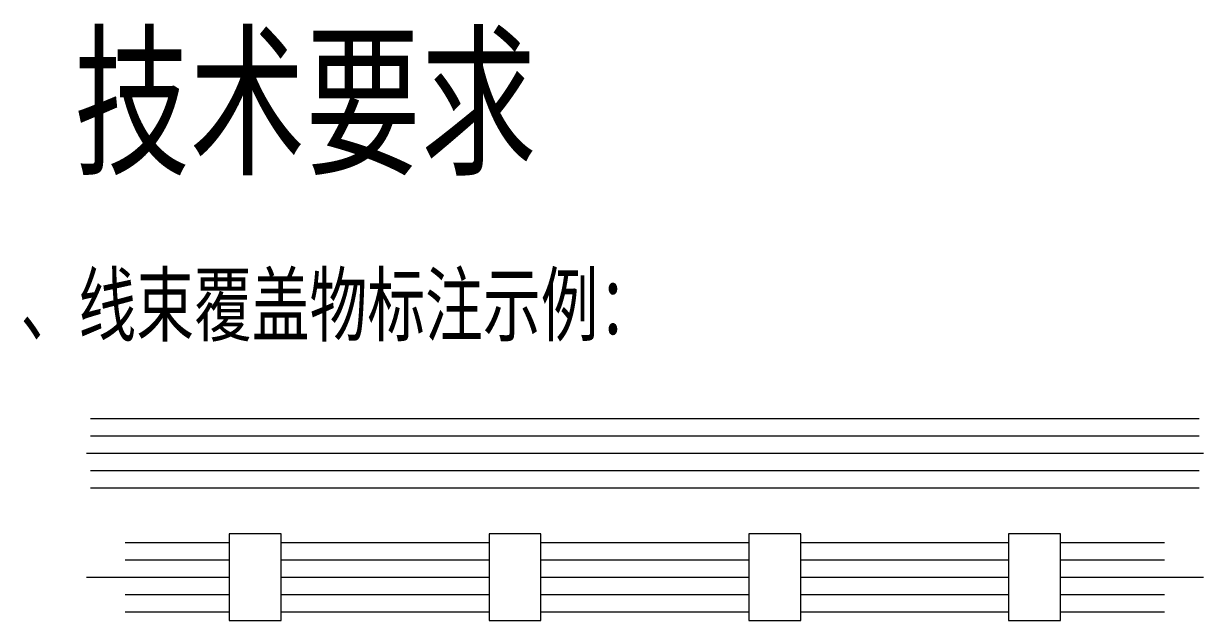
# Model space of a CAD drawing. Header units: inches. Extents: x 47316 to 59086, y 3141 to 11743.
# Drawn here: x 50329.1 to 50397.3, y 5014.9 to 5049.4 of the extents above; entities that cross this region are included whole.
import ezdxf

# ---------------------------------------------------------------- set-up
doc = ezdxf.new("R2010")
doc.units = ezdxf.units.IN
doc.header["$MEASUREMENT"] = 0
doc.layers.add('_BLACK_HOLE', color=7, linetype='Continuous')
doc.styles.get("Standard").update_dxf_attribs({"font": ''})
doc.styles.get('Standard').set_extended_font_data('SimSun')

msp = doc.modelspace()

# ---------------------------------------------------------------- linework, layer by layer
at = {"layer": '_BLACK_HOLE', "lineweight": 0}
for p, q in [((50332.943, 5026.566), (50334.944, 5026.566)), ((50334.944, 5026.566), (50336.945, 5026.566)), ((50336.945, 5026.566), (50338.946, 5026.566)), ((50338.946, 5026.566), (50340.948, 5026.566)), ((50340.948, 5026.566), (50342.961, 5026.566)), ((50342.961, 5026.566), (50344.962, 5026.566)), ((50344.962, 5026.566), (50346.964, 5026.566)), ((50346.964, 5026.566), (50348.965, 5026.566)), ((50348.965, 5026.566), (50350.966, 5026.566)), ((50350.966, 5026.566), (50352.967, 5026.566)), ((50352.967, 5026.566), (50354.981, 5026.566)), ((50354.981, 5026.566), (50356.982, 5026.566)), ((50356.982, 5026.566), (50358.983, 5026.566)), ((50358.983, 5026.566), (50360.985, 5026.566)), ((50360.985, 5026.566), (50362.986, 5026.566)), ((50362.986, 5026.566), (50364.999, 5026.566)), ((50364.999, 5026.566), (50367.001, 5026.566)), ((50367.001, 5026.566), (50369.002, 5026.566)), ((50369.002, 5026.566), (50371.003, 5026.566)), ((50371.003, 5026.566), (50373.004, 5026.566)), ((50373.004, 5026.566), (50375.006, 5026.566)), ((50375.006, 5026.566), (50377.019, 5026.566)), ((50377.019, 5026.566), (50379.02, 5026.566)), ((50379.02, 5026.566), (50381.022, 5026.566)), ((50381.022, 5026.566), (50383.023, 5026.566)), ((50383.023, 5026.566), (50385.024, 5026.566)), ((50385.024, 5026.566), (50387.038, 5026.566)), ((50387.038, 5026.566), (50389.039, 5026.566)), ((50389.039, 5026.566), (50391.04, 5026.566)), ((50391.04, 5026.566), (50393.041, 5026.566)), ((50393.041, 5026.566), (50395.043, 5026.566)), ((50395.043, 5026.566), (50397.044, 5026.566)), ((50332.943, 5025.565), (50334.944, 5025.565)), ((50334.944, 5025.565), (50336.945, 5025.565)), ((50336.945, 5025.565), (50338.946, 5025.565)), ((50338.946, 5025.565), (50340.948, 5025.565)), ((50340.948, 5025.565), (50342.961, 5025.565)), ((50342.961, 5025.565), (50344.962, 5025.565)), ((50344.962, 5025.565), (50346.964, 5025.565)), ((50346.964, 5025.565), (50348.965, 5025.565)), ((50348.965, 5025.565), (50350.966, 5025.565)), ((50350.966, 5025.565), (50352.967, 5025.565)), ((50352.967, 5025.565), (50354.981, 5025.565)), ((50354.981, 5025.565), (50356.982, 5025.565)), ((50356.982, 5025.565), (50358.983, 5025.565)), ((50358.983, 5025.565), (50360.985, 5025.565)), ((50360.985, 5025.565), (50362.986, 5025.565)), ((50362.986, 5025.565), (50364.999, 5025.565)), ((50364.999, 5025.565), (50367.001, 5025.565)), ((50367.001, 5025.565), (50369.002, 5025.565)), ((50369.002, 5025.565), (50371.003, 5025.565)), ((50371.003, 5025.565), (50373.004, 5025.565)), ((50373.004, 5025.565), (50375.006, 5025.565)), ((50375.006, 5025.565), (50377.019, 5025.565)), ((50377.019, 5025.565), (50379.02, 5025.565)), ((50379.02, 5025.565), (50381.022, 5025.565)), ((50381.022, 5025.565), (50383.023, 5025.565)), ((50383.023, 5025.565), (50385.024, 5025.565)), ((50385.024, 5025.565), (50387.038, 5025.565)), ((50387.038, 5025.565), (50389.039, 5025.565)), ((50389.039, 5025.565), (50391.04, 5025.565)), ((50391.04, 5025.565), (50393.041, 5025.565)), ((50393.041, 5025.565), (50395.043, 5025.565)), ((50395.043, 5025.565), (50397.044, 5025.565)), ((50332.696, 5024.565), (50332.943, 5024.565)), ((50332.943, 5024.565), (50334.944, 5024.565)), ((50334.944, 5024.565), (50336.945, 5024.565)), ((50336.945, 5024.565), (50338.946, 5024.565)), ((50338.946, 5024.565), (50340.948, 5024.565)), ((50340.948, 5024.565), (50342.961, 5024.565)), ((50342.961, 5024.565), (50344.962, 5024.565)), ((50344.962, 5024.565), (50346.964, 5024.565)), ((50346.964, 5024.565), (50348.965, 5024.565)), ((50348.965, 5024.565), (50350.966, 5024.565)), ((50350.966, 5024.565), (50352.967, 5024.565)), ((50352.967, 5024.565), (50354.981, 5024.565)), ((50354.981, 5024.565), (50356.982, 5024.565)), ((50356.982, 5024.565), (50358.983, 5024.565)), ((50358.983, 5024.565), (50360.985, 5024.565)), ((50360.985, 5024.565), (50362.986, 5024.565)), ((50362.986, 5024.565), (50364.999, 5024.565)), ((50364.999, 5024.565), (50367.001, 5024.565)), ((50367.001, 5024.565), (50369.002, 5024.565)), ((50369.002, 5024.565), (50371.003, 5024.565)), ((50371.003, 5024.565), (50373.004, 5024.565)), ((50373.004, 5024.565), (50375.006, 5024.565)), ((50375.006, 5024.565), (50377.019, 5024.565)), ((50377.019, 5024.565), (50379.02, 5024.565)), ((50379.02, 5024.565), (50381.022, 5024.565)), ((50381.022, 5024.565), (50383.023, 5024.565)), ((50383.023, 5024.565), (50385.024, 5024.565)), ((50385.024, 5024.565), (50387.038, 5024.565)), ((50387.038, 5024.565), (50389.039, 5024.565)), ((50389.039, 5024.565), (50391.04, 5024.565)), ((50391.04, 5024.565), (50393.041, 5024.565)), ((50393.041, 5024.565), (50395.043, 5024.565)), ((50395.043, 5024.565), (50397.044, 5024.565)), ((50397.044, 5024.565), (50397.291, 5024.565)), ((50332.943, 5023.564), (50334.944, 5023.564)), ((50334.944, 5023.564), (50336.945, 5023.564)), ((50336.945, 5023.564), (50338.946, 5023.564)), ((50338.946, 5023.564), (50340.948, 5023.564)), ((50340.948, 5023.564), (50342.961, 5023.564)), ((50342.961, 5023.564), (50344.962, 5023.564)), ((50344.962, 5023.564), (50346.964, 5023.564)), ((50346.964, 5023.564), (50348.965, 5023.564)), ((50348.965, 5023.564), (50350.966, 5023.564)), ((50350.966, 5023.564), (50352.967, 5023.564)), ((50352.967, 5023.564), (50354.981, 5023.564)), ((50354.981, 5023.564), (50356.982, 5023.564)), ((50356.982, 5023.564), (50358.983, 5023.564)), ((50358.983, 5023.564), (50360.985, 5023.564)), ((50360.985, 5023.564), (50362.986, 5023.564)), ((50362.986, 5023.564), (50364.999, 5023.564)), ((50364.999, 5023.564), (50367.001, 5023.564)), ((50367.001, 5023.564), (50369.002, 5023.564)), ((50369.002, 5023.564), (50371.003, 5023.564)), ((50371.003, 5023.564), (50373.004, 5023.564)), ((50373.004, 5023.564), (50375.006, 5023.564)), ((50375.006, 5023.564), (50377.019, 5023.564)), ((50377.019, 5023.564), (50379.02, 5023.564)), ((50379.02, 5023.564), (50381.022, 5023.564)), ((50381.022, 5023.564), (50383.023, 5023.564)), ((50383.023, 5023.564), (50385.024, 5023.564)), ((50385.024, 5023.564), (50387.038, 5023.564)), ((50387.038, 5023.564), (50389.039, 5023.564)), ((50389.039, 5023.564), (50391.04, 5023.564)), ((50391.04, 5023.564), (50393.041, 5023.564)), ((50393.041, 5023.564), (50395.043, 5023.564)), ((50395.043, 5023.564), (50397.044, 5023.564)), ((50332.943, 5022.563), (50334.944, 5022.563)), ((50334.944, 5022.563), (50336.945, 5022.563)), ((50336.945, 5022.563), (50338.946, 5022.563)), ((50338.946, 5022.563), (50340.948, 5022.563)), ((50340.948, 5022.563), (50342.961, 5022.563)), ((50342.961, 5022.563), (50344.962, 5022.563)), ((50344.962, 5022.563), (50346.964, 5022.563)), ((50346.964, 5022.563), (50348.965, 5022.563)), ((50348.965, 5022.563), (50350.966, 5022.563)), ((50350.966, 5022.563), (50352.967, 5022.563)), ((50352.967, 5022.563), (50354.981, 5022.563)), ((50354.981, 5022.563), (50356.982, 5022.563)), ((50356.982, 5022.563), (50358.983, 5022.563)), ((50358.983, 5022.563), (50360.985, 5022.563)), ((50360.985, 5022.563), (50362.986, 5022.563)), ((50362.986, 5022.563), (50364.999, 5022.563)), ((50364.999, 5022.563), (50367.001, 5022.563)), ((50367.001, 5022.563), (50369.002, 5022.563)), ((50369.002, 5022.563), (50371.003, 5022.563)), ((50371.003, 5022.563), (50373.004, 5022.563)), ((50373.004, 5022.563), (50375.006, 5022.563)), ((50375.006, 5022.563), (50377.019, 5022.563)), ((50377.019, 5022.563), (50379.02, 5022.563)), ((50379.02, 5022.563), (50381.022, 5022.563)), ((50381.022, 5022.563), (50383.023, 5022.563)), ((50383.023, 5022.563), (50385.024, 5022.563)), ((50385.024, 5022.563), (50387.038, 5022.563)), ((50387.038, 5022.563), (50389.039, 5022.563)), ((50389.039, 5022.563), (50391.04, 5022.563)), ((50391.04, 5022.563), (50393.041, 5022.563)), ((50393.041, 5022.563), (50395.043, 5022.563)), ((50395.043, 5022.563), (50397.044, 5022.563)), ((50334.944, 5019.389), (50336.957, 5019.389)), ((50336.957, 5019.389), (50338.959, 5019.389)), ((50338.959, 5019.389), (50340.96, 5019.389)), ((50342.455, 5019.895), (50340.96, 5019.895)), ((50340.96, 5019.895), (50340.96, 5014.88)), ((50343.962, 5019.895), (50342.455, 5019.895)), ((50343.962, 5014.88), (50343.962, 5019.895)), ((50343.962, 5019.389), (50345.963, 5019.389)), ((50345.963, 5019.389), (50347.964, 5019.389)), ((50347.964, 5019.389), (50349.965, 5019.389)), ((50349.965, 5019.389), (50351.979, 5019.389)), ((50351.979, 5019.389), (50353.98, 5019.389)), ((50353.98, 5019.389), (50355.982, 5019.389)), ((50357.489, 5019.895), (50355.982, 5019.895)), ((50355.982, 5019.895), (50355.982, 5014.88)), ((50358.983, 5019.895), (50357.489, 5019.895)), ((50358.983, 5014.88), (50358.983, 5019.895)), ((50358.983, 5019.389), (50360.985, 5019.389)), ((50360.985, 5019.389), (50362.986, 5019.389)), ((50362.986, 5019.389), (50364.999, 5019.389)), ((50364.999, 5019.389), (50367.001, 5019.389)), ((50367.001, 5019.389), (50369.002, 5019.389)), ((50369.002, 5019.389), (50371.003, 5019.389)), ((50372.51, 5019.895), (50371.003, 5019.895)), ((50371.003, 5019.895), (50371.003, 5014.88)), ((50374.005, 5019.895), (50372.51, 5019.895)), ((50374.005, 5014.88), (50374.005, 5019.895)), ((50374.005, 5019.389), (50376.006, 5019.389)), ((50376.006, 5019.389), (50378.007, 5019.389)), ((50378.007, 5019.389), (50380.021, 5019.389)), ((50380.021, 5019.389), (50382.022, 5019.389)), ((50382.022, 5019.389), (50384.023, 5019.389)), ((50384.023, 5019.389), (50386.025, 5019.389)), ((50387.532, 5019.895), (50386.025, 5019.895)), ((50386.025, 5019.895), (50386.025, 5014.88)), ((50389.027, 5019.895), (50387.532, 5019.895)), ((50389.027, 5014.88), (50389.027, 5019.895)), ((50389.027, 5019.389), (50391.028, 5019.389)), ((50391.028, 5019.389), (50393.041, 5019.389)), ((50393.041, 5019.389), (50395.043, 5019.389)), ((50334.944, 5018.388), (50336.957, 5018.388)), ((50336.957, 5018.388), (50338.959, 5018.388)), ((50338.959, 5018.388), (50340.96, 5018.388)), ((50343.962, 5018.388), (50345.963, 5018.388)), ((50345.963, 5018.388), (50347.964, 5018.388)), ((50347.964, 5018.388), (50349.965, 5018.388)), ((50349.965, 5018.388), (50351.979, 5018.388)), ((50351.979, 5018.388), (50353.98, 5018.388)), ((50353.98, 5018.388), (50355.982, 5018.388)), ((50358.983, 5018.388), (50360.985, 5018.388)), ((50360.985, 5018.388), (50362.986, 5018.388)), ((50362.986, 5018.388), (50364.999, 5018.388)), ((50364.999, 5018.388), (50367.001, 5018.388)), ((50367.001, 5018.388), (50369.002, 5018.388)), ((50369.002, 5018.388), (50371.003, 5018.388)), ((50374.005, 5018.388), (50376.006, 5018.388)), ((50376.006, 5018.388), (50378.007, 5018.388)), ((50378.007, 5018.388), (50380.021, 5018.388)), ((50380.021, 5018.388), (50382.022, 5018.388)), ((50382.022, 5018.388), (50384.023, 5018.388)), ((50384.023, 5018.388), (50386.025, 5018.388)), ((50389.027, 5018.388), (50391.028, 5018.388)), ((50391.028, 5018.388), (50393.041, 5018.388)), ((50393.041, 5018.388), (50395.043, 5018.388)), ((50332.696, 5017.387), (50334.944, 5017.387)), ((50334.944, 5017.387), (50336.957, 5017.387)), ((50336.957, 5017.387), (50338.959, 5017.387)), ((50338.959, 5017.387), (50340.96, 5017.387)), ((50343.962, 5017.387), (50345.963, 5017.387)), ((50345.963, 5017.387), (50347.964, 5017.387)), ((50347.964, 5017.387), (50349.965, 5017.387)), ((50349.965, 5017.387), (50351.979, 5017.387)), ((50351.979, 5017.387), (50353.98, 5017.387)), ((50353.98, 5017.387), (50355.982, 5017.387)), ((50358.983, 5017.387), (50360.985, 5017.387)), ((50360.985, 5017.387), (50362.986, 5017.387)), ((50362.986, 5017.387), (50364.999, 5017.387)), ((50364.999, 5017.387), (50367.001, 5017.387)), ((50367.001, 5017.387), (50369.002, 5017.387)), ((50369.002, 5017.387), (50371.003, 5017.387)), ((50374.005, 5017.387), (50376.006, 5017.387)), ((50376.006, 5017.387), (50378.007, 5017.387)), ((50378.007, 5017.387), (50380.021, 5017.387)), ((50380.021, 5017.387), (50382.022, 5017.387)), ((50382.022, 5017.387), (50384.023, 5017.387)), ((50384.023, 5017.387), (50386.025, 5017.387)), ((50389.027, 5017.387), (50391.028, 5017.387)), ((50391.028, 5017.387), (50393.041, 5017.387)), ((50393.041, 5017.387), (50395.043, 5017.387)), ((50395.043, 5017.387), (50397.291, 5017.387)), ((50334.944, 5016.387), (50336.957, 5016.387)), ((50336.957, 5016.387), (50338.959, 5016.387)), ((50338.959, 5016.387), (50340.96, 5016.387)), ((50343.962, 5016.387), (50345.963, 5016.387)), ((50345.963, 5016.387), (50347.964, 5016.387)), ((50347.964, 5016.387), (50349.965, 5016.387)), ((50349.965, 5016.387), (50351.979, 5016.387)), ((50351.979, 5016.387), (50353.98, 5016.387)), ((50353.98, 5016.387), (50355.982, 5016.387)), ((50358.983, 5016.387), (50360.985, 5016.387)), ((50360.985, 5016.387), (50362.986, 5016.387)), ((50362.986, 5016.387), (50364.999, 5016.387)), ((50364.999, 5016.387), (50367.001, 5016.387)), ((50367.001, 5016.387), (50369.002, 5016.387)), ((50369.002, 5016.387), (50371.003, 5016.387)), ((50374.005, 5016.387), (50376.006, 5016.387)), ((50376.006, 5016.387), (50378.007, 5016.387)), ((50378.007, 5016.387), (50380.021, 5016.387)), ((50380.021, 5016.387), (50382.022, 5016.387)), ((50382.022, 5016.387), (50384.023, 5016.387)), ((50384.023, 5016.387), (50386.025, 5016.387)), ((50389.027, 5016.387), (50391.028, 5016.387)), ((50391.028, 5016.387), (50393.041, 5016.387)), ((50393.041, 5016.387), (50395.043, 5016.387)), ((50334.944, 5015.386), (50336.957, 5015.386)), ((50336.957, 5015.386), (50338.959, 5015.386)), ((50338.959, 5015.386), (50340.96, 5015.386)), ((50343.962, 5015.386), (50345.963, 5015.386)), ((50345.963, 5015.386), (50347.964, 5015.386)), ((50347.964, 5015.386), (50349.965, 5015.386)), ((50349.965, 5015.386), (50351.979, 5015.386)), ((50351.979, 5015.386), (50353.98, 5015.386)), ((50353.98, 5015.386), (50355.982, 5015.386)), ((50358.983, 5015.386), (50360.985, 5015.386)), ((50360.985, 5015.386), (50362.986, 5015.386)), ((50362.986, 5015.386), (50364.999, 5015.386)), ((50364.999, 5015.386), (50367.001, 5015.386)), ((50367.001, 5015.386), (50369.002, 5015.386)), ((50369.002, 5015.386), (50371.003, 5015.386)), ((50374.005, 5015.386), (50376.006, 5015.386)), ((50376.006, 5015.386), (50378.007, 5015.386)), ((50378.007, 5015.386), (50380.021, 5015.386)), ((50380.021, 5015.386), (50382.022, 5015.386)), ((50382.022, 5015.386), (50384.023, 5015.386)), ((50384.023, 5015.386), (50386.025, 5015.386)), ((50389.027, 5015.386), (50391.028, 5015.386)), ((50391.028, 5015.386), (50393.041, 5015.386)), ((50393.041, 5015.386), (50395.043, 5015.386)), ((50340.96, 5014.88), (50342.455, 5014.88)), ((50342.455, 5014.88), (50343.962, 5014.88)), ((50355.982, 5014.88), (50357.489, 5014.88)), ((50357.489, 5014.88), (50358.983, 5014.88)), ((50371.003, 5014.88), (50372.51, 5014.88)), ((50372.51, 5014.88), (50374.005, 5014.88)), ((50386.025, 5014.88), (50387.532, 5014.88)), ((50387.532, 5014.88), (50389.027, 5014.88))]:
    msp.add_line(p, q, dxfattribs=at)

# ---------------------------------------------------------------- texts
at = {"layer": '_BLACK_HOLE', "lineweight": -3, "width": 0.7}
for s, height, p in [('技术要求', 7, (50331.988, 5041.406)), ('、线束覆盖物标注示例：', 3.5, (50328.893, 5031.402))]:
    msp.add_text(s, height=height, dxfattribs=at).set_placement(p)

doc.saveas('drawing.dxf')
